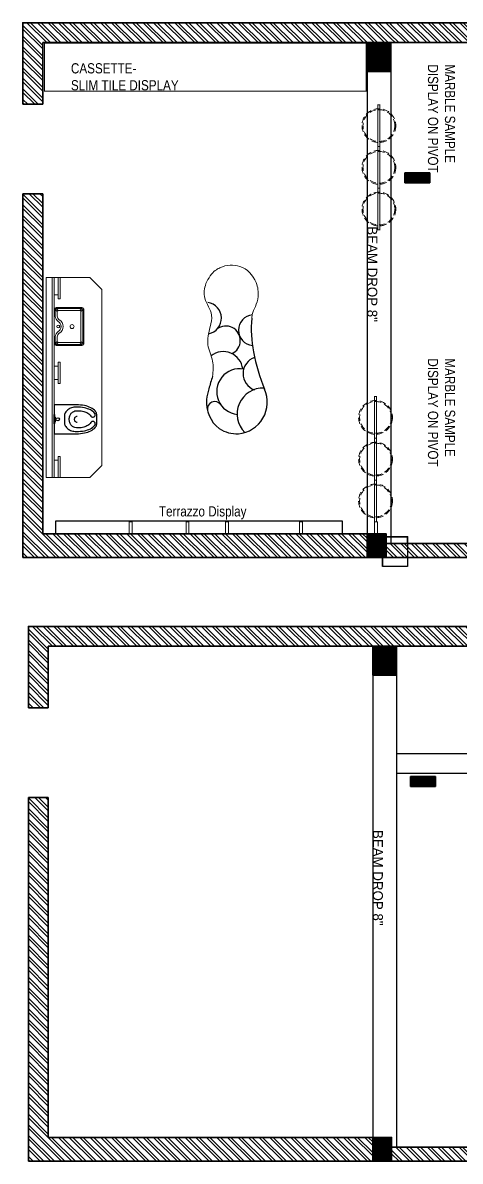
# Model space of a CAD drawing. Header units: inches. Extents: x -109431 to 29005, y -34715 to -1756.
# Drawn here: x -58139 to -57919, y -11914 to -11342 of the extents above; entities that cross this region are included whole.
import ezdxf
from ezdxf.lldxf.tags import DXFTag

# ---------------------------------------------------------------- set-up
doc = ezdxf.new("R2010")
doc.units = ezdxf.units.IN
doc.header["$LTSCALE"] = 0.05
doc.header["$MEASUREMENT"] = 0
doc.linetypes.add('A2-XREF-115_FURN$0$HIDDEN', pattern=[0.375, 0.25, -0.125])
doc.linetypes.add('DASHED2', pattern=[0.375, 0.25, -0.125])
for name, color, linetype in [('beam', 80, 'DASHED2'), ('Column', 6, 'Continuous'), ('Furniture text & dimension', 7, 'Continuous'), ('T-furniture', 7, 'Continuous'), ('text', 4, 'Continuous')]:
    doc.layers.add(name, color=color, linetype=linetype)
for name, color, linetype, lineweight in [('FURNITURE', 1, 'Continuous', 18), ('hatch', 7, 'Continuous', 25), ('WALL', 7, 'Continuous', 35)]:
    doc.layers.add(name, color=color, linetype=linetype, lineweight=lineweight)
doc.styles.add('4MMOF3-8', font='ARIALN.TTF', dxfattribs={"height": 5.12})
doc.styles.get("Standard").update_dxf_attribs({"font": 'stylu.ttf', "height": 6})
tags = doc.linetypes.add('A2-XREF-115_FURN$0$DASHED', pattern=[0.75, 0.5, -0.25]).pattern_tags.tags
tags[6:7] = [DXFTag(74, 4), DXFTag(75, 0), DXFTag(340, '0'), DXFTag(46, 1.0), DXFTag(50, 0.0), DXFTag(44, 0.0), DXFTag(45, 0.0)]
tags[4:5] = [DXFTag(74, 4), DXFTag(75, 0), DXFTag(340, '0'), DXFTag(46, 1.0), DXFTag(50, 0.0), DXFTag(44, 0.0), DXFTag(45, 0.0)]
pattern_1 = [(315, (-53748.2443, 72921.7834), (2.65165043, 2.65165043), []), (315, (-53748.2443, 72920.0157), (2.65165043, 2.65165043), [])]
pattern_2 = [(315, (-53748.24431, 72921.78345), (0.08838834765, 0.08838834765), [])]
pattern_3 = [(315, (-53745.4152, 72618.139), (2.65165043, 2.65165043), []), (315, (-53745.4152, 72616.371), (2.65165043, 2.65165043), [])]
pattern_4 = [(315, (-53745.4152, 72618.13893), (0.08838834765, 0.08838834765), [])]

# ---------------------------------------------------------------- blocks, each defined once
blk = doc.blocks.new('HINDWARE VASCA BASIN')
at = {"ltscale": 10}
for points in [[(-8.5, -15), (8.5, -15, 0.414214), (9.5, -14), (9.5, -1, 0.414214), (8.5, 0), (-8.5, 0, 0.414214), (-9.5, -1), (-9.5, -14, 0.414214)], [(5.11, -0.5), (8.5, -0.5, -0.414214), (9, -1), (9, -14, -0.414214), (8.5, -14.5), (-8.5, -14.5, -0.414214), (-9, -14), (-9, -1, -0.414214), (-8.5, -0.5), (-5.11, -0.5, -0.233404), (-2.57, -2.05, 0.262849), (0, -3.5, 0.262849), (2.57, -2.05, -0.233404)]]:
    blk.add_lwpolyline(points, format="xyb", close=True, dxfattribs=at)
at = {"color": 9, "ltscale": 10}
for points in [[(-9, -1), (-8, -2)], [(-8.5, -0.5), (-7.5, -1.5)], [(8.5, -0.5), (7.5, -1.5)], [(9, -1), (8, -2)], [(-9, -14), (-8, -13)], [(-8.5, -14.5), (-7.5, -13.5)], [(8.5, -14.5), (7.5, -13.5)], [(9, -14), (8, -13)]]:
    blk.add_lwpolyline(points, dxfattribs=at)
blk.add_lwpolyline([(5.15, -1.5), (7.5, -1.5, -0.414214), (8, -2), (8, -13, -0.414214), (7.5, -13.5), (-7.5, -13.5, -0.414214), (-8, -13), (-8, -2, -0.414214), (-7.5, -1.5), (-5.15, -1.5, -0.227834), (-3.42, -2.58, 0.262027), (0, -4.5, 0.262027), (3.42, -2.58, -0.227834)], format="xyb", close=True, dxfattribs=at)
at = {"ltscale": 10}
for centre, radius in [((0, -2.05), 0.75), ((0, -9), 1)]:
    blk.add_circle(centre, radius, dxfattribs=at)
blk = doc.blocks.new('A$C26633AF0')
at = {"layer": 'T-furniture', "color": 11}
blk.add_lwpolyline([(0, 10.5, 0.049648), (0.42, 6.25, 0.06346), (1.49, 3.08, 0.103485), (3.38, 0.63, 0.178458), (5.1, 0), (9.9, 0, 0.178458), (11.62, 0.63, 0.103485), (13.51, 3.08, 0.06346), (14.58, 6.25, 0.049648), (15, 10.5), (15, 22), (0, 22)], format="xyb", close=True, dxfattribs=at)
at = {"layer": 'T-furniture', "color": 1, "ltscale": 2}
for points in [[(5.08, 21.72), (5.08, 22), (9.92, 22), (9.92, 21.72)], [(6.09, 21.44), (6.09, 21.71), (8.68, 21.71), (8.68, 21.44)]]:
    blk.add_lwpolyline(points, close=True, dxfattribs=at)
at = {"layer": 'T-furniture', "color": 1}
blk.add_lwpolyline([(10.58, 0.94, 0.103485), (12.37, 3.25, 0.06346), (13.41, 6.33, 0.049648), (13.82, 10.5, 0.075858), (13.45, 12.95, 0.086069), (12.45, 14.9, 0.105985), (10.85, 16.27, 0.126201), (9.13, 16.72), (5.87, 16.72, 0.126201), (4.15, 16.27, 0.105985), (2.55, 14.9, 0.086069), (1.55, 12.95, 0.075858), (1.18, 10.5, 0.049648), (1.59, 6.33, 0.06346), (2.63, 3.25, 0.103485), (4.42, 0.94, 0.097511), (4.88, 0.75, 0.09808), (5.38, 0.75, 0.098895), (5.84, 0.93, 0.099479), (6.19, 1.28, 0.099479), (6.37, 1.73, 0.098895), (6.37, 2.23, 0.09808), (6.18, 2.69, 0.097511), (5.83, 3.04, -0.102445), (4.35, 4.55, -0.077884), (3.41, 6.69, -0.065096), (3.05, 9.46, -0.024284), (3.1, 10.5, -0.115331), (3.42, 11.88, -0.103946), (4.39, 13.11, -0.091071), (5.78, 13.9, -0.083675), (7.5, 14.19, -0.083675), (9.22, 13.9, -0.091071), (10.61, 13.11, -0.103946), (11.58, 11.88, -0.115331), (11.9, 10.5, -0.024284), (11.95, 9.46, -0.065096), (11.59, 6.69, -0.077884), (10.65, 4.55, -0.102445), (9.17, 3.04, 0.097511), (8.82, 2.69, 0.09808), (8.63, 2.23, 0.098895), (8.63, 1.73, 0.099479), (8.81, 1.28, 0.099479), (9.16, 0.93, 0.098895), (9.62, 0.75, 0.09808), (10.12, 0.75, 0.097511)], format="xyb", close=True, dxfattribs=at)
blk.add_lwpolyline([(5.87, 10.04, -0.111064), (5.99, 10.58, -0.102841), (6.35, 11.05, -0.093011), (6.87, 11.35, -0.087082), (7.5, 11.47, -0.087082), (8.13, 11.35, -0.093011), (8.65, 11.05, -0.102841), (9.01, 10.58, -0.111064), (9.13, 10.04, -0.111064)], format="xyb", dxfattribs=at)
blk.add_circle((7.5, 20.12), 0.816, dxfattribs=at)
at = {"layer": 'T-furniture', "color": 1, "ltscale": 2}
blk.add_arc((7.39, 24.57), 3.39, 247.52123, 292.47877, dxfattribs=at)
blk = doc.blocks.new('tbz')
at = {"layer": 'FURNITURE', "ltscale": 50}
for p, q in [((13360.33, -28365.19), (13360.33, -28346.19)), ((13460.96, -28347.19), (13360.33, -28347.19)), ((13360.33, -28347.19), (13360.33, -28349.19)), ((13360.33, -28349.19), (13370.99, -28349.19)), ((13370.99, -28350.19), (13360.33, -28350.19)), ((13368.99, -28349.19), (13368.99, -28347.19)), ((13370.99, -28350.19), (13370.99, -28349.19)), ((13402.99, -28350.19), (13402.99, -28349.19)), ((13402.99, -28349.19), (13413.67, -28349.19)), ((13413.67, -28350.19), (13402.99, -28350.19)), ((13404.99, -28349.19), (13404.99, -28347.19)), ((13451.67, -28347.19), (13411.67, -28347.19)), ((13411.67, -28349.19), (13411.67, -28347.19)), ((13413.67, -28350.19), (13413.67, -28349.19)), ((13450.3, -28350.19), (13450.3, -28349.19)), ((13460.96, -28349.19), (13450.3, -28349.19)), ((13450.3, -28350.19), (13460.96, -28350.19)), ((13452.3, -28349.19), (13452.3, -28347.19)), ((13460.96, -28346.19), (13460.96, -28365.19)), ((13366.33, -28371.19), (13360.33, -28365.19)), ((13454.96, -28371.19), (13460.96, -28365.19)), ((13454.96, -28371.19), (13366.33, -28371.19)), ((13454.96, -28371.19), (13366.33, -28371.19))]:
    blk.add_line(p, q, dxfattribs=at)
for points in [[(13456.33, -28343.19), (13360.33, -28343.19)], [(13460.96, -28346.19), (13360.33, -28346.19)]]:
    blk.add_lwpolyline(points, dxfattribs=at)
blk.add_lwpolyline([(13460.96, -28343.19), (13360.33, -28343.19), (13360.33, -28346.19), (13460.96, -28346.19)], close=True, dxfattribs=at)
at = {"layer": 'FURNITURE', "ltscale": 50, "xscale": -1}
blk.add_blockref('HINDWARE VASCA BASIN', (13384.99, -28347.19), dxfattribs=at)
at = {"layer": 'FURNITURE', "ltscale": 50, "xscale": -0.9718137791682759, "yscale": 0.9718137791682759, "zscale": 0.9718137791682759}
blk.add_blockref('A$C26633AF0', (13438.95, -28368.57), dxfattribs=at)

msp = doc.modelspace()

# ---------------------------------------------------------------- hatches: boundary and pattern name
at = {"layer": 'Column', "ltscale": 0.25, "true_color": 0xf8991e}
h = msp.add_hatch(dxfattribs=at)
h.set_pattern_fill('ANSI31', color=30, angle=270)
h.set_pattern_definition(pattern_2)
h.paths.add_polyline_path([(-57953.79678, -11366.0168), (-57953.79678, -11351.5168), (-57965.79678, -11351.5168), (-57965.79678, -11366.0168)])
h = msp.add_hatch(dxfattribs=at)
h.set_pattern_fill('ANSI31', color=30, angle=270)
h.set_pattern_definition(pattern_2)
h.paths.add_polyline_path([(-57934.29678, -11422.0168), (-57934.29678, -11417.0168), (-57946.79678, -11417.0168), (-57946.79678, -11422.0168)])
at = {"layer": 'Column', "ltscale": 0.25}
h = msp.add_hatch(dxfattribs=at)
h.set_pattern_fill('ANSI31', color=1, angle=270)
h.set_pattern_definition(pattern_2)
h.paths.add_polyline_path([(-57956.29721, -11610.5168), (-57956.29721, -11598.5168), (-57965.83072, -11598.5168), (-57965.83072, -11610.5168)])
at = {"layer": 'Column', "ltscale": 0.25, "true_color": 0xf8991e}
h = msp.add_hatch(dxfattribs=at)
h.set_pattern_fill('ANSI31', color=30, angle=270)
h.set_pattern_definition(pattern_4)
h.paths.add_polyline_path([(-57950.96767, -11669.66132), (-57950.96767, -11655.16132), (-57962.96767, -11655.16132), (-57962.96767, -11669.66132)])
h = msp.add_hatch(dxfattribs=at)
h.set_pattern_fill('ANSI31', color=30, angle=270)
h.set_pattern_definition(pattern_4)
h.paths.add_polyline_path([(-57931.46767, -11725.66132), (-57931.46767, -11720.66132), (-57943.96767, -11720.66132), (-57943.96767, -11725.66132)])
at = {"layer": 'Column', "ltscale": 0.25}
h = msp.add_hatch(dxfattribs=at)
h.set_pattern_fill('ANSI31', color=1, angle=270)
h.set_pattern_definition(pattern_4)
h.paths.add_polyline_path([(-57953.4681, -11914.16132), (-57953.4681, -11902.16132), (-57963.00161, -11902.16132), (-57963.00161, -11914.16132)])
at = {"layer": 'hatch', "ltscale": 0.25}
h = msp.add_hatch(dxfattribs=at)
h.set_pattern_fill('ANSI32', color=8, scale=10, angle=270)
h.set_pattern_definition(pattern_1)
h.paths.add_polyline_path([(-57965.79678, -11351.5168), (-57965.79678, -11341.5168), (-58138.79678, -11341.5168), (-58138.79678, -11382.5168), (-58128.79678, -11382.5168), (-58128.79678, -11351.5168)])
h = msp.add_hatch(dxfattribs=at)
h.set_pattern_fill('ANSI32', color=8, scale=10, angle=270)
h.set_pattern_definition(pattern_1)
h.paths.add_polyline_path([(-57953.79678, -11351.5168), (-57953.79678, -11341.5168), (-57965.79678, -11341.5168), (-57965.79678, -11351.5168)])
h = msp.add_hatch(dxfattribs=at)
h.set_pattern_fill('ANSI32', color=8, scale=10, angle=270)
h.set_pattern_definition(pattern_1)
h.paths.add_polyline_path([(-57527.50048, -11373.57809), (-57527.50048, -11603.57809), (-57956.29721, -11603.5168), (-57956.29721, -11610.5168), (-57517.50048, -11610.5168), (-57517.50048, -11341.5168), (-57700.27802, -11341.5168), (-57700.27802, -11351.5168), (-57676.29678, -11351.5168), (-57664.79678, -11351.5168), (-57664.79678, -11362.5168), (-57566.00048, -11370.47633), (-57554.50048, -11371.40283)])
h.paths.add_polyline_path([(-57554.91492, -11370.37213), (-57554.91492, -11377.46354), (-57546.67208, -11377.46354), (-57546.67208, -11370.37213)], flags=24)
h = msp.add_hatch(dxfattribs=at)
h.set_pattern_fill('ANSI32', color=8, scale=10, angle=270)
h.set_pattern_definition(pattern_1)
h.paths.add_polyline_path([(-57757.58671, -11351.5168), (-57757.58671, -11341.5168), (-57893.29678, -11341.5168), (-57934.79678, -11341.5168), (-57953.79678, -11341.5168), (-57953.79678, -11351.5168), (-57934.79678, -11351.5168), (-57893.29678, -11351.5168)])
h = msp.add_hatch(dxfattribs=at)
h.set_pattern_fill('ANSI32', color=8, scale=10, angle=270)
h.set_pattern_definition(pattern_1)
h.paths.add_polyline_path([(-57965.83072, -11610.5168), (-57965.83072, -11598.5168), (-58128.79678, -11598.5168), (-58128.79678, -11427.5168), (-58138.79678, -11427.5168), (-58138.79678, -11610.5168)])
h = msp.add_hatch(dxfattribs=at)
h.set_pattern_fill('ANSI32', color=8, scale=10, angle=270)
h.set_pattern_definition(pattern_3)
h.paths.add_polyline_path([(-57962.96767, -11655.16132), (-57962.96767, -11645.16132), (-58135.96767, -11645.16132), (-58135.96767, -11686.16132), (-58125.96767, -11686.16132), (-58125.96767, -11655.16132)])
h = msp.add_hatch(dxfattribs=at)
h.set_pattern_fill('ANSI32', color=8, scale=10, angle=270)
h.set_pattern_definition(pattern_3)
h.paths.add_polyline_path([(-57950.96767, -11655.16132), (-57950.96767, -11645.16132), (-57962.96767, -11645.16132), (-57962.96767, -11655.16132)])
h = msp.add_hatch(dxfattribs=at)
h.set_pattern_fill('ANSI32', color=8, scale=10, angle=270)
h.set_pattern_definition(pattern_3)
h.paths.add_polyline_path([(-57524.67137, -11677.22261), (-57524.67137, -11907.22261), (-57953.4681, -11907.16132), (-57953.4681, -11914.16132), (-57514.67137, -11914.16132), (-57514.67137, -11645.16132), (-57697.44891, -11645.16132), (-57697.44891, -11655.16132), (-57673.46767, -11655.16132), (-57661.96767, -11655.16132), (-57661.96767, -11666.16132), (-57563.17137, -11674.12085), (-57551.67137, -11675.04735)])
h.paths.add_polyline_path([(-57552.08581, -11674.01666), (-57552.08581, -11681.10806), (-57543.84298, -11681.10806), (-57543.84298, -11674.01666)], flags=24)
h = msp.add_hatch(dxfattribs=at)
h.set_pattern_fill('ANSI32', color=8, scale=10, angle=270)
h.set_pattern_definition(pattern_3)
h.paths.add_polyline_path([(-57754.75761, -11655.16132), (-57754.75761, -11645.16132), (-57890.46767, -11645.16132), (-57931.96767, -11645.16132), (-57950.96767, -11645.16132), (-57950.96767, -11655.16132), (-57931.96767, -11655.16132), (-57890.46767, -11655.16132)])
h = msp.add_hatch(dxfattribs=at)
h.set_pattern_fill('ANSI32', color=8, scale=10, angle=270)
h.set_pattern_definition(pattern_3)
h.paths.add_polyline_path([(-57963.00161, -11914.16132), (-57963.00161, -11902.16132), (-58125.96767, -11902.16132), (-58125.96767, -11731.16132), (-58135.96767, -11731.16132), (-58135.96767, -11914.16132)])

# ---------------------------------------------------------------- linework, layer by layer
at = {"color": 244, "lineweight": 30, "ltscale": 50, "true_color": 0x991b1e}
for centre, radius, start, end in [((-58046.94155, -11490.10396), 7.9465, 280.9003977, 81.904285), ((-58022.68506, -11496.13547), 7.74125, 95.7678818, 264.3277808), ((-57965.6794, -11495.44054), 58.35224, 174.7125367, 191.5298675), ((-58036.75592, -11501.33849), 7.25568, 294.5038722, 127.9735241), ((-58038.08548, -11516.83222), 9.89371, 6.9257964, 128.0288141), ((-58019.4126, -11518.03233), 8.69852, 109.2490771, 249.6296737), ((-57919.73307, -11486.73656), 105.11319, 191.1726373, 201.8579388), ((-58029.81853, -11527.07389), 11.53989, 79.9064974, 263.5789485), ((-57974.87086, -11543.53808), 72.66532, 160.5774844, 165.7423512), ((-58017.15978, -11534.85774), 29.60893, 161.8652554, 172.4076503), ((-58018.08653, -11538.28333), 13.02511, 87.5444693, 225.6658179), ((-58031.91155, -11532.32888), 15.98454, 275.4578992, 23.8293879), ((-58029.72002, -11532.38739), 16.8509, 175.0919541, 231.9162434), ((-58042.33632, -11535.82383), 3.73294, 35.2978512, 188.7055563), ((-58031.25844, -11531.95267), 16.31136, 237.1187473, 273.047746)]:
    msp.add_arc(centre, radius, start, end, dxfattribs=at)
at = {"layer": 'beam', "linetype": 'A2-XREF-115_FURN$0$DASHED', "ltscale": 150}
for points in [[(-57965.79678, -11366.0168), (-57965.83072, -11598.5168)], [(-57953.79678, -11366.0168), (-57953.83072, -11603.51715)], [(-57962.96767, -11669.66132), (-57963.00161, -11902.16132)], [(-57950.96767, -11669.66132), (-57951.00161, -11907.16167)], [(-57662.46767, -11709.16132), (-57950.97331, -11709.16132)], [(-57662.46767, -11719.16132), (-57950.97474, -11719.16132)]]:
    msp.add_lwpolyline(points, dxfattribs=at)
at = {"layer": 'Column', "ltscale": 0.25}
msp.add_lwpolyline([(-57945.50048, -11600.07809), (-57945.50048, -11615.07809), (-57958.00048, -11615.07809), (-57958.00048, -11600.07809)], close=True, dxfattribs=at)
at = {"layer": 'FURNITURE', "ltscale": 50, "const_width": 0.5}
for points in [[(-57966.30434, -11351.86171), (-58127.86493, -11351.86171), (-58127.86493, -11375.86171), (-57966.30434, -11375.86171)], [(-57960.37223, -11382.73104), (-57960.37223, -11403.73104), (-57959.37223, -11403.73104), (-57959.37223, -11382.73104)], [(-57960.37223, -11403.73104), (-57960.37223, -11424.73104), (-57959.37223, -11424.73104), (-57959.37223, -11403.73104)], [(-57960.37223, -11424.73104), (-57960.37223, -11445.73104), (-57959.37223, -11445.73104), (-57959.37223, -11424.73104)], [(-57962.06304, -11550.5168), (-57962.06304, -11529.5168), (-57961.06304, -11529.5168), (-57961.06304, -11550.5168)], [(-57962.06304, -11571.5168), (-57962.06304, -11550.5168), (-57961.06304, -11550.5168), (-57961.06304, -11571.5168)], [(-57962.06304, -11592.5168), (-57962.06304, -11571.5168), (-57961.06304, -11571.5168), (-57961.06304, -11592.5168)]]:
    msp.add_lwpolyline(points, close=True, dxfattribs=at)
at = {"layer": 'FURNITURE', "ltscale": 50}
for points in [[(-57978.40702, -11598.5168), (-57978.40702, -11592.1302), (-58122.40702, -11592.1302), (-58122.40702, -11598.5168)], [(-58083.78971, -11592.5168), (-58083.78971, -11598.5168), (-58085.28971, -11598.5168), (-58085.28971, -11592.5168)], [(-58055.28971, -11592.5168), (-58055.28971, -11598.5168), (-58056.78971, -11598.5168), (-58056.78971, -11592.5168)], [(-58035.40702, -11592.5168), (-58035.40702, -11598.5168), (-58036.90702, -11598.5168), (-58036.90702, -11592.5168)], [(-57998.28971, -11592.5168), (-57998.28971, -11598.5168), (-57999.78971, -11598.5168), (-57999.78971, -11592.5168)], [(-57960.56304, -11592.5168), (-57960.56304, -11598.5168), (-57962.06304, -11598.5168), (-57962.06304, -11592.5168)]]:
    msp.add_lwpolyline(points, close=True, dxfattribs=at)
at = {"layer": 'FURNITURE', "color": 252, "linetype": 'A2-XREF-115_FURN$0$HIDDEN', "ltscale": 250, "true_color": 0x939598}
for centre, radius in [((-57959.87223, -11393.23104), 8.5), ((-57959.87223, -11393.23104), 8), ((-57959.87223, -11414.23104), 8.5), ((-57959.87223, -11414.23104), 8), ((-57959.87223, -11435.23104), 8.5), ((-57959.87223, -11435.23104), 8), ((-57961.56304, -11540.0168), 8.5), ((-57961.56304, -11540.0168), 8), ((-57961.56304, -11561.0168), 8.5), ((-57961.56304, -11561.0168), 8), ((-57961.56304, -11582.0168), 8.5), ((-57961.56304, -11582.0168), 8)]:
    msp.add_circle(centre, radius, dxfattribs=at)
at = {"layer": 'FURNITURE', "ltscale": 50}
msp.add_open_spline([(-58044.57602, -11468.81777), (-58042.88864, -11466.50934), (-58038.14418, -11463.31336), (-58028.66486, -11462.8433), (-58021.40001, -11470.00389), (-58019.62458, -11481.09118), (-58023.30125, -11486.35721), (-58023.62494, -11489.08126), (-58023.78335, -11490.06322)], degree=3, knots=[0, 0, 0, 0, 4.727627445, 14.588807337, 26.149199983, 32.71573748, 43.306286294, 45.304901276, 45.304901276, 45.304901276, 45.304901276], dxfattribs=at)
for points in [[(-58044.63878, -11494.53718), (-58043.93345, -11488.56578), (-58047.29754, -11480.043), (-58046.75498, -11472.7145), (-58044.57602, -11468.81777)], [(-58043.40095, -11519.37456), (-58043.44514, -11511.69145), (-58045.77837, -11503.54839), (-58044.63878, -11494.53718)]]:
    msp.add_spline(points, degree=3, dxfattribs=at)
at = {"layer": 'Furniture text & dimension', "ltscale": 50}
msp.add_lwpolyline([(-57978.15702, -11592.1302), (-58122.40702, -11592.1302), (-58122.40702, -11598.5168), (-57978.15702, -11598.5168)], close=True, dxfattribs=at)
at = {"layer": 'WALL', "ltscale": 0.25}
for p, q in [((-58128.79678, -11427.5168), (-58128.79678, -11598.5168)), ((-58128.79678, -11598.5168), (-57962.79678, -11598.5168)), ((-57962.79678, -11598.5168), (-57956.29678, -11598.5168)), ((-57956.29678, -11598.5168), (-57956.29678, -11603.5168)), ((-57956.29678, -11603.5168), (-57527.50048, -11603.57809)), ((-58138.79678, -11610.5168), (-57517.50048, -11610.5168)), ((-58125.96767, -11731.16132), (-58125.96767, -11902.16132)), ((-58125.96767, -11902.16132), (-57959.96767, -11902.16132)), ((-57959.96767, -11902.16132), (-57953.46767, -11902.16132)), ((-57953.46767, -11902.16132), (-57953.46767, -11907.16132)), ((-57953.46767, -11907.16132), (-57524.67137, -11907.22261)), ((-58135.96767, -11914.16132), (-57514.67137, -11914.16132))]:
    msp.add_line(p, q, dxfattribs=at)
for points in [[(-58138.79678, -11382.5168), (-58138.79678, -11341.5168), (-57953.79678, -11341.5168)], [(-57953.79678, -11341.5168), (-57934.79678, -11341.5168), (-57893.29678, -11341.5168), (-57517.50048, -11341.5168)], [(-58128.79678, -11382.5168), (-58128.79678, -11351.5168)], [(-58128.79678, -11351.5168), (-57953.79678, -11351.5168)], [(-57953.79678, -11351.5168), (-57934.79678, -11351.5168), (-57893.29678, -11351.5168), (-57743.29678, -11351.5168)], [(-58138.79678, -11382.5168), (-58128.79678, -11382.5168)], [(-58138.79678, -11427.5168), (-58128.79678, -11427.5168)], [(-58138.79678, -11427.5168), (-58138.79678, -11610.5168)], [(-57958.00048, -11600.07809), (-57958.00048, -11615.07809)], [(-57949.50048, -11600.07809), (-57958.00048, -11600.07809)], [(-57945.50048, -11603.57809), (-57945.50048, -11600.07809), (-57949.50048, -11600.07809)], [(-58135.96767, -11686.16132), (-58135.96767, -11645.16132), (-57950.96767, -11645.16132)], [(-57950.96767, -11645.16132), (-57931.96767, -11645.16132), (-57890.46767, -11645.16132), (-57514.67137, -11645.16132)], [(-58125.96767, -11686.16132), (-58125.96767, -11655.16132)], [(-58125.96767, -11655.16132), (-57950.96767, -11655.16132)], [(-57950.96767, -11655.16132), (-57931.96767, -11655.16132), (-57890.46767, -11655.16132), (-57740.46767, -11655.16132)], [(-58135.96767, -11686.16132), (-58125.96767, -11686.16132)], [(-58135.96767, -11731.16132), (-58125.96767, -11731.16132)], [(-58135.96767, -11731.16132), (-58135.96767, -11914.16132)]]:
    msp.add_lwpolyline(points, dxfattribs=at)
for points in [[(-57965.79678, -11351.5168), (-57965.79678, -11366.0168), (-57953.79678, -11366.0168), (-57953.79678, -11351.5168)], [(-57946.79678, -11417.0168), (-57946.79678, -11422.0168), (-57934.29678, -11422.0168), (-57934.29678, -11417.0168)], [(-57965.83072, -11598.5168), (-57965.83072, -11610.5168), (-57956.29721, -11610.5168), (-57956.29721, -11598.5168)], [(-57962.96767, -11655.16132), (-57962.96767, -11669.66132), (-57950.96767, -11669.66132), (-57950.96767, -11655.16132)], [(-57943.96767, -11720.66132), (-57943.96767, -11725.66132), (-57931.46767, -11725.66132), (-57931.46767, -11720.66132)], [(-57963.00161, -11902.16132), (-57963.00161, -11914.16132), (-57953.4681, -11914.16132), (-57953.4681, -11902.16132)]]:
    msp.add_lwpolyline(points, close=True, dxfattribs=at)

# ---------------------------------------------------------------- block references
at = {"layer": 'Furniture text & dimension', "xscale": -1, "rotation": 90}
msp.add_blockref('tbz', (-86470.24591, 1890.69497), dxfattribs=at)

# ---------------------------------------------------------------- texts
at = {"layer": 'beam', "ltscale": 0.25, "char_height": 5, "attachment_point": 1, "rotation": 270}
for insert in [(-57960.69191, -11443.89906), (-57957.86281, -11747.54358)]:
    msp.add_mtext_dynamic_manual_height_columns('BEAM DROP 8"', width=140.0181711, gutter_width=1, heights=[0], dxfattribs=dict(at, insert=insert))
at = {"layer": 'text', "ltscale": 50, "insert": (-58114.60802, -11368.72224), "char_height": 5.12, "attachment_point": 4, "style": '4MMOF3-8'}
msp.add_mtext_dynamic_manual_height_columns('CASSETTE- \\PSLIM TILE DISPLAY', width=127.679357, gutter_width=15.396, heights=[0], dxfattribs=at)
at = {"layer": 'text', "ltscale": 50, "char_height": 5.12, "width": 105.1209635, "attachment_point": 4, "rotation": 270, "style": '4MMOF3-8'}
for insert in [(-57928.43742, -11362.47666), (-57928.43742, -11510.34045)]:
    msp.add_mtext('MARBLE SAMPLE\\PDISPLAY ON PIVOT', dxfattribs=dict(at, insert=insert))
at = {"layer": 'text', "ltscale": 50, "insert": (-58070.40142, -11588.04238), "char_height": 5.12, "width": 66.2810962, "attachment_point": 4, "style": '4MMOF3-8'}
msp.add_mtext('Terrazzo Display', dxfattribs=at)

doc.saveas('drawing.dxf')
